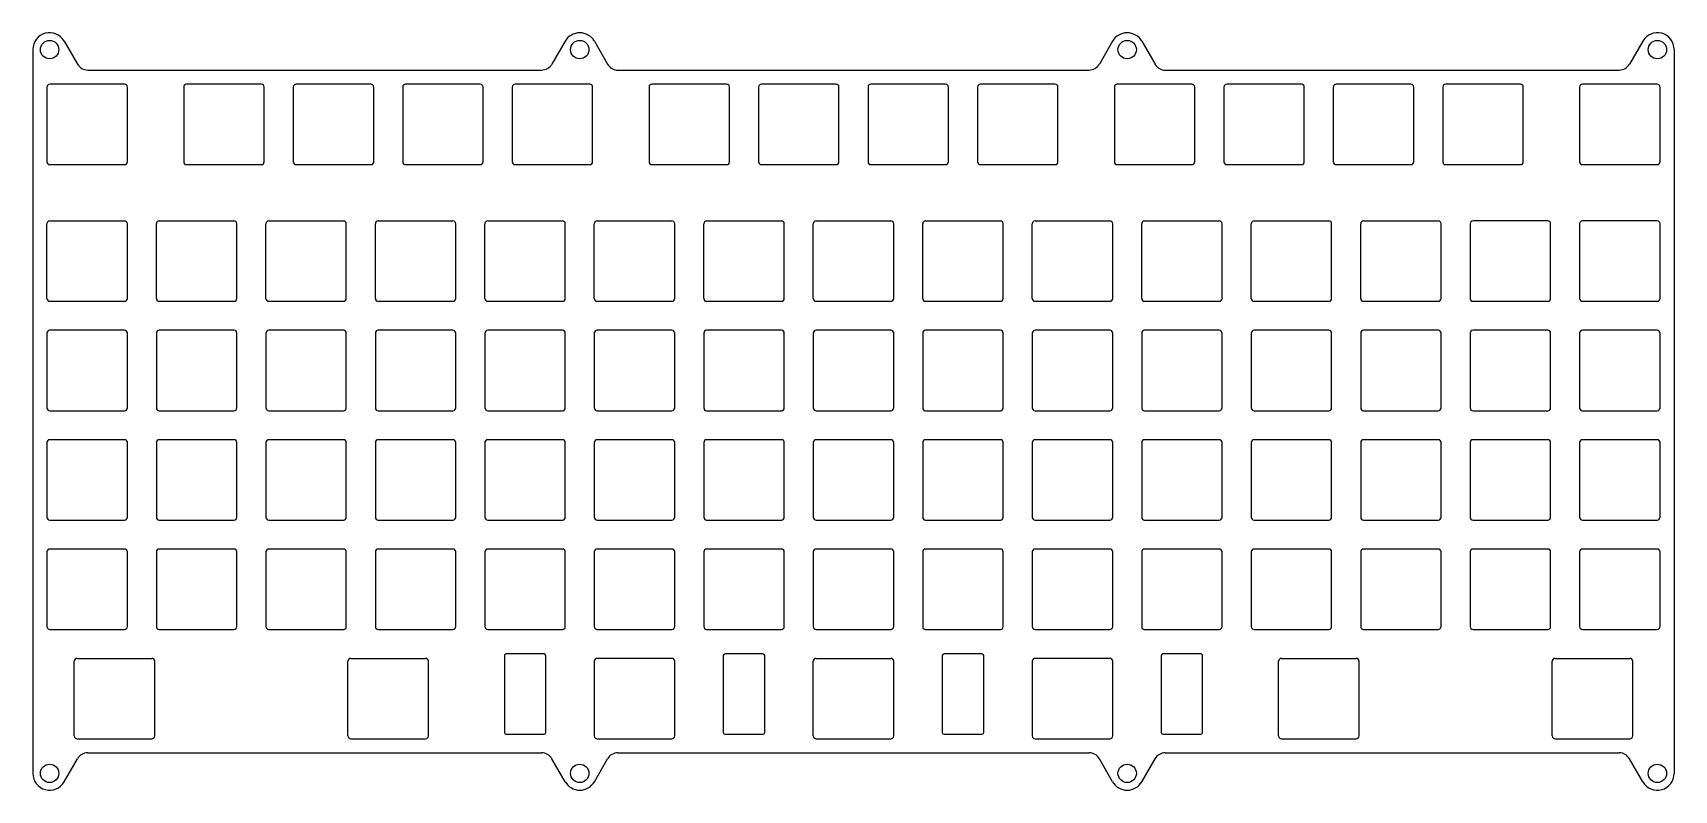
# Model space of a CAD drawing. Header units: millimetres. Extents: x -9 to 276, y -92 to 40.
import ezdxf

# ---------------------------------------------------------------- set-up
doc = ezdxf.new("R2010")
doc.units = ezdxf.units.MM

msp = doc.modelspace()

# ---------------------------------------------------------------- linework, layer by layer
at = {"color": 7, "linetype": 'Continuous', "lineweight": 25}
for p, q in [((-3.99, 38.3), (-1.68, 34.3)), ((83.19, 38.3), (80.88, 34.3)), ((88.26, 38.3), (90.57, 34.3)), ((178.44, 38.3), (176.13, 34.3)), ((183.51, 38.3), (185.82, 34.3)), ((270.69, 38.3), (268.38, 34.3)), ((-9.45, 36.84), (-9.45, -89.22)), ((276.15, 36.84), (276.15, -89.22)), ((0.11, 33.26), (79.09, 33.26)), ((92.36, 33.26), (174.34, 33.26)), ((187.61, 33.26), (266.59, 33.26)), ((-7, 30.31), (-7, 17.31)), ((6.5, 30.81), (-6.5, 30.81)), ((7, 17.31), (7, 30.31)), ((16.81, 30.31), (16.81, 17.31)), ((30.31, 30.81), (17.31, 30.81)), ((30.81, 17.31), (30.81, 30.31)), ((35.86, 30.31), (35.86, 17.31)), ((49.36, 30.81), (36.36, 30.81)), ((49.86, 17.31), (49.86, 30.31)), ((54.91, 30.31), (54.91, 17.31)), ((68.41, 30.81), (55.41, 30.81)), ((68.91, 17.31), (68.91, 30.31)), ((73.96, 30.31), (73.96, 17.31)), ((87.46, 30.81), (74.46, 30.81)), ((87.96, 17.31), (87.96, 30.31)), ((97.78, 30.31), (97.78, 17.31)), ((111.28, 30.81), (98.28, 30.81)), ((111.78, 17.31), (111.78, 30.31)), ((116.83, 30.31), (116.83, 17.31)), ((130.32, 30.81), (117.33, 30.81)), ((130.82, 17.31), (130.82, 30.31)), ((135.88, 30.31), (135.88, 17.31)), ((149.38, 30.81), (136.38, 30.81)), ((149.88, 17.31), (149.88, 30.31)), ((154.93, 30.31), (154.93, 17.31)), ((168.43, 30.81), (155.43, 30.81)), ((168.93, 17.31), (168.93, 30.31)), ((178.74, 30.31), (178.74, 17.31)), ((192.24, 30.81), (179.24, 30.81)), ((192.74, 17.31), (192.74, 30.31)), ((197.79, 30.31), (197.79, 17.31)), ((211.29, 30.81), (198.29, 30.81)), ((211.79, 17.31), (211.79, 30.31)), ((216.84, 30.31), (216.84, 17.31)), ((230.34, 30.81), (217.34, 30.81)), ((230.84, 17.31), (230.84, 30.31)), ((235.89, 30.31), (235.89, 17.31)), ((249.39, 30.81), (236.39, 30.81)), ((249.89, 17.31), (249.89, 30.31)), ((259.7, 30.31), (259.7, 17.31)), ((273.2, 30.81), (260.2, 30.81)), ((273.7, 17.31), (273.7, 30.31)), ((-6.5, 16.81), (6.5, 16.81)), ((17.31, 16.81), (30.31, 16.81)), ((36.36, 16.81), (49.36, 16.81)), ((55.41, 16.81), (68.41, 16.81)), ((74.46, 16.81), (87.46, 16.81)), ((98.28, 16.81), (111.28, 16.81)), ((117.33, 16.81), (130.32, 16.81)), ((136.38, 16.81), (149.38, 16.81)), ((155.43, 16.81), (168.43, 16.81)), ((179.24, 16.81), (192.24, 16.81)), ((198.29, 16.81), (211.29, 16.81)), ((217.34, 16.81), (230.34, 16.81)), ((236.39, 16.81), (249.39, 16.81)), ((260.2, 16.81), (273.2, 16.81)), ((-7, -6.5), (-7, 6.5)), ((-6.5, 7), (6.5, 7)), ((7, -6.5), (7, 6.5)), ((12.05, -6.5), (12.05, 6.5)), ((12.55, 7), (25.55, 7)), ((26.05, -6.5), (26.05, 6.5)), ((31.1, -6.5), (31.1, 6.5)), ((31.6, 7), (44.6, 7)), ((45.1, -6.5), (45.1, 6.5)), ((50.15, -6.5), (50.15, 6.5)), ((50.65, 7), (63.65, 7)), ((64.15, -6.5), (64.15, 6.5)), ((69.2, -6.5), (69.2, 6.5)), ((69.7, 7), (82.7, 7)), ((83.2, -6.5), (83.2, 6.5)), ((88.25, -6.5), (88.25, 6.5)), ((88.75, 7), (101.75, 7)), ((102.25, -6.5), (102.25, 6.5)), ((107.3, -6.5), (107.3, 6.5)), ((107.8, 7), (120.8, 7)), ((121.3, -6.5), (121.3, 6.5)), ((126.35, -6.5), (126.35, 6.5)), ((126.85, 7), (139.85, 7)), ((140.35, -6.5), (140.35, 6.5)), ((145.4, -6.5), (145.4, 6.5)), ((145.9, 7), (158.9, 7)), ((159.4, -6.5), (159.4, 6.5)), ((164.45, -6.5), (164.45, 6.5)), ((164.95, 7), (177.95, 7)), ((178.45, -6.5), (178.45, 6.5)), ((183.5, -6.5), (183.5, 6.5)), ((184, 7), (197, 7)), ((197.5, -6.5), (197.5, 6.5)), ((202.55, -6.5), (202.55, 6.5)), ((203.05, 7), (216.05, 7)), ((216.55, -6.5), (216.55, 6.5)), ((221.6, -6.5), (221.6, 6.5)), ((222.1, 7), (235.1, 7)), ((235.6, -6.5), (235.6, 6.5)), ((240.65, 6.5), (240.65, -6.5)), ((254.15, 7), (241.15, 7)), ((254.65, -6.5), (254.65, 6.5)), ((259.7, 6.5), (259.7, -6.5)), ((273.2, 7), (260.2, 7)), ((273.7, -6.5), (273.7, 6.5)), ((-6.5, -7), (6.5, -7)), ((12.55, -7), (25.55, -7)), ((31.6, -7), (44.6, -7)), ((50.65, -7), (63.65, -7)), ((69.7, -7), (82.7, -7)), ((88.75, -7), (101.75, -7)), ((107.8, -7), (120.8, -7)), ((126.85, -7), (139.85, -7)), ((145.9, -7), (158.9, -7)), ((164.95, -7), (177.95, -7)), ((184, -7), (197, -7)), ((203.05, -7), (216.05, -7)), ((222.1, -7), (235.1, -7)), ((241.15, -7), (254.15, -7)), ((260.2, -7), (273.2, -7)), ((-7, -12.55), (-7, -25.55)), ((6.5, -12.05), (-6.5, -12.05)), ((7, -25.55), (7, -12.55)), ((12.05, -12.55), (12.05, -25.55)), ((25.55, -12.05), (12.55, -12.05)), ((26.05, -25.55), (26.05, -12.55)), ((31.1, -12.55), (31.1, -25.55)), ((44.6, -12.05), (31.6, -12.05)), ((45.1, -25.55), (45.1, -12.55)), ((50.15, -12.55), (50.15, -25.55)), ((63.65, -12.05), (50.65, -12.05)), ((64.15, -25.55), (64.15, -12.55)), ((69.2, -12.55), (69.2, -25.55)), ((82.7, -12.05), (69.7, -12.05)), ((83.2, -25.55), (83.2, -12.55)), ((88.25, -12.55), (88.25, -25.55)), ((101.75, -12.05), (88.75, -12.05)), ((102.25, -25.55), (102.25, -12.55)), ((107.3, -12.55), (107.3, -25.55)), ((120.8, -12.05), (107.8, -12.05)), ((121.3, -25.55), (121.3, -12.55)), ((126.35, -12.55), (126.35, -25.55)), ((139.85, -12.05), (126.85, -12.05)), ((140.35, -25.55), (140.35, -12.55)), ((145.4, -12.55), (145.4, -25.55)), ((158.9, -12.05), (145.9, -12.05)), ((159.4, -25.55), (159.4, -12.55)), ((164.45, -12.55), (164.45, -25.55)), ((177.95, -12.05), (164.95, -12.05)), ((178.45, -25.55), (178.45, -12.55)), ((183.5, -12.55), (183.5, -25.55)), ((197, -12.05), (184, -12.05)), ((197.5, -25.55), (197.5, -12.55)), ((202.55, -12.55), (202.55, -25.55)), ((216.05, -12.05), (203.05, -12.05)), ((216.55, -25.55), (216.55, -12.55)), ((221.6, -12.55), (221.6, -25.55)), ((235.1, -12.05), (222.1, -12.05)), ((235.6, -25.55), (235.6, -12.55)), ((240.65, -12.55), (240.65, -25.55)), ((254.15, -12.05), (241.15, -12.05)), ((254.65, -25.55), (254.65, -12.55)), ((259.7, -12.55), (259.7, -25.55)), ((273.2, -12.05), (260.2, -12.05)), ((273.7, -25.55), (273.7, -12.55)), ((-6.5, -26.05), (6.5, -26.05)), ((12.55, -26.05), (25.55, -26.05)), ((31.6, -26.05), (44.6, -26.05)), ((50.65, -26.05), (63.65, -26.05)), ((69.7, -26.05), (82.7, -26.05)), ((88.75, -26.05), (101.75, -26.05)), ((107.8, -26.05), (120.8, -26.05)), ((126.85, -26.05), (139.85, -26.05)), ((145.9, -26.05), (158.9, -26.05)), ((164.95, -26.05), (177.95, -26.05)), ((184, -26.05), (197, -26.05)), ((203.05, -26.05), (216.05, -26.05)), ((222.1, -26.05), (235.1, -26.05)), ((241.15, -26.05), (254.15, -26.05)), ((260.2, -26.05), (273.2, -26.05)), ((6.5, -31.1), (-6.5, -31.1)), ((25.55, -31.1), (12.55, -31.1)), ((44.6, -31.1), (31.6, -31.1)), ((63.65, -31.1), (50.65, -31.1)), ((82.7, -31.1), (69.7, -31.1)), ((101.75, -31.1), (88.75, -31.1)), ((120.8, -31.1), (107.8, -31.1)), ((139.85, -31.1), (126.85, -31.1)), ((158.9, -31.1), (145.9, -31.1)), ((177.95, -31.1), (164.95, -31.1)), ((197, -31.1), (184, -31.1)), ((216.05, -31.1), (203.05, -31.1)), ((235.1, -31.1), (222.1, -31.1)), ((254.15, -31.1), (241.15, -31.1)), ((273.2, -31.1), (260.2, -31.1)), ((-7, -31.6), (-7, -44.6)), ((7, -44.6), (7, -31.6)), ((12.05, -31.6), (12.05, -44.6)), ((26.05, -44.6), (26.05, -31.6)), ((31.1, -31.6), (31.1, -44.6)), ((45.1, -44.6), (45.1, -31.6)), ((50.15, -31.6), (50.15, -44.6)), ((64.15, -44.6), (64.15, -31.6)), ((69.2, -31.6), (69.2, -44.6)), ((83.2, -44.6), (83.2, -31.6)), ((88.25, -31.6), (88.25, -44.6)), ((102.25, -44.6), (102.25, -31.6)), ((107.3, -31.6), (107.3, -44.6)), ((121.3, -44.6), (121.3, -31.6)), ((126.35, -31.6), (126.35, -44.6)), ((140.35, -44.6), (140.35, -31.6)), ((145.4, -31.6), (145.4, -44.6)), ((159.4, -44.6), (159.4, -31.6)), ((164.45, -31.6), (164.45, -44.6)), ((178.45, -44.6), (178.45, -31.6)), ((183.5, -31.6), (183.5, -44.6)), ((197.5, -44.6), (197.5, -31.6)), ((202.55, -31.6), (202.55, -44.6)), ((216.55, -44.6), (216.55, -31.6)), ((221.6, -31.6), (221.6, -44.6)), ((235.6, -44.6), (235.6, -31.6)), ((240.65, -31.6), (240.65, -44.6)), ((254.65, -44.6), (254.65, -31.6)), ((259.7, -31.6), (259.7, -44.6)), ((273.7, -44.6), (273.7, -31.6)), ((-6.5, -45.1), (6.5, -45.1)), ((12.55, -45.1), (25.55, -45.1)), ((31.6, -45.1), (44.6, -45.1)), ((50.65, -45.1), (63.65, -45.1)), ((69.7, -45.1), (82.7, -45.1)), ((88.75, -45.1), (101.75, -45.1)), ((107.8, -45.1), (120.8, -45.1)), ((126.85, -45.1), (139.85, -45.1)), ((145.9, -45.1), (158.9, -45.1)), ((164.95, -45.1), (177.95, -45.1)), ((184, -45.1), (197, -45.1)), ((203.05, -45.1), (216.05, -45.1)), ((222.1, -45.1), (235.1, -45.1)), ((241.15, -45.1), (254.15, -45.1)), ((260.2, -45.1), (273.2, -45.1)), ((-7, -50.65), (-7, -63.65)), ((6.5, -50.15), (-6.5, -50.15)), ((7, -63.65), (7, -50.65)), ((12.05, -50.65), (12.05, -63.65)), ((25.55, -50.15), (12.55, -50.15)), ((26.05, -63.65), (26.05, -50.65)), ((31.1, -50.65), (31.1, -63.65)), ((44.6, -50.15), (31.6, -50.15)), ((45.1, -63.65), (45.1, -50.65)), ((50.15, -50.65), (50.15, -63.65)), ((63.65, -50.15), (50.65, -50.15)), ((64.15, -63.65), (64.15, -50.65)), ((69.2, -50.65), (69.2, -63.65)), ((82.7, -50.15), (69.7, -50.15)), ((83.2, -63.65), (83.2, -50.65)), ((88.25, -50.65), (88.25, -63.65)), ((101.75, -50.15), (88.75, -50.15)), ((102.25, -63.65), (102.25, -50.65)), ((107.3, -50.65), (107.3, -63.65)), ((120.8, -50.15), (107.8, -50.15)), ((121.3, -63.65), (121.3, -50.65)), ((126.35, -50.65), (126.35, -63.65)), ((139.85, -50.15), (126.85, -50.15)), ((140.35, -63.65), (140.35, -50.65)), ((145.4, -50.65), (145.4, -63.65)), ((158.9, -50.15), (145.9, -50.15)), ((159.4, -63.65), (159.4, -50.65)), ((164.45, -50.65), (164.45, -63.65)), ((177.95, -50.15), (164.95, -50.15)), ((178.45, -63.65), (178.45, -50.65)), ((183.5, -50.65), (183.5, -63.65)), ((197, -50.15), (184, -50.15)), ((197.5, -63.65), (197.5, -50.65)), ((202.55, -50.65), (202.55, -63.65)), ((216.05, -50.15), (203.05, -50.15)), ((216.55, -63.65), (216.55, -50.65)), ((221.6, -50.65), (221.6, -63.65)), ((235.1, -50.15), (222.1, -50.15)), ((235.6, -63.65), (235.6, -50.65)), ((240.65, -50.65), (240.65, -63.65)), ((254.15, -50.15), (241.15, -50.15)), ((254.65, -63.65), (254.65, -50.65)), ((259.7, -50.65), (259.7, -63.65)), ((273.2, -50.15), (260.2, -50.15)), ((273.7, -63.65), (273.7, -50.65)), ((-6.5, -64.15), (6.5, -64.15)), ((12.55, -64.15), (25.55, -64.15)), ((31.6, -64.15), (44.6, -64.15)), ((50.65, -64.15), (63.65, -64.15)), ((69.7, -64.15), (82.7, -64.15)), ((88.75, -64.15), (101.75, -64.15)), ((107.8, -64.15), (120.8, -64.15)), ((126.85, -64.15), (139.85, -64.15)), ((145.9, -64.15), (158.9, -64.15)), ((164.95, -64.15), (177.95, -64.15)), ((184, -64.15), (197, -64.15)), ((203.05, -64.15), (216.05, -64.15)), ((222.1, -64.15), (235.1, -64.15)), ((241.15, -64.15), (254.15, -64.15)), ((260.2, -64.15), (273.2, -64.15)), ((79.5, -68.4), (72.9, -68.4)), ((117.6, -68.4), (111, -68.4)), ((155.7, -68.4), (149.1, -68.4)), ((193.8, -68.4), (187.2, -68.4)), ((-2.24, -82.7), (-2.24, -69.7)), ((-1.74, -69.2), (11.26, -69.2)), ((11.76, -82.7), (11.76, -69.7)), ((45.39, -82.7), (45.39, -69.7)), ((45.89, -69.2), (58.89, -69.2)), ((59.39, -82.7), (59.39, -69.7)), ((72.6, -68.7), (72.6, -82.1)), ((79.8, -82.1), (79.8, -68.7)), ((88.25, -69.7), (88.25, -82.7)), ((101.75, -69.2), (88.75, -69.2)), ((102.25, -82.7), (102.25, -69.7)), ((110.7, -68.7), (110.7, -82.1)), ((117.9, -82.1), (117.9, -68.7)), ((126.35, -82.7), (126.35, -69.7)), ((126.85, -69.2), (139.85, -69.2)), ((140.35, -82.7), (140.35, -69.7)), ((148.8, -68.7), (148.8, -82.1)), ((156, -82.1), (156, -68.7)), ((164.45, -69.7), (164.45, -82.7)), ((177.95, -69.2), (164.95, -69.2)), ((178.45, -82.7), (178.45, -69.7)), ((186.9, -68.7), (186.9, -82.1)), ((194.1, -82.1), (194.1, -68.7)), ((207.31, -82.7), (207.31, -69.7)), ((207.81, -69.2), (220.81, -69.2)), ((221.31, -82.7), (221.31, -69.7)), ((254.94, -82.7), (254.94, -69.7)), ((255.44, -69.2), (268.44, -69.2)), ((268.94, -82.7), (268.94, -69.7)), ((72.9, -82.4), (79.5, -82.4)), ((111, -82.4), (117.6, -82.4)), ((149.1, -82.4), (155.7, -82.4)), ((187.2, -82.4), (193.8, -82.4)), ((-1.74, -83.2), (11.26, -83.2)), ((0.11, -85.65), (79.09, -85.65)), ((45.89, -83.2), (58.89, -83.2)), ((88.75, -83.2), (101.75, -83.2)), ((92.36, -85.65), (174.34, -85.65)), ((126.85, -83.2), (139.85, -83.2)), ((164.95, -83.2), (177.95, -83.2)), ((187.61, -85.65), (266.59, -85.65)), ((207.81, -83.2), (220.81, -83.2)), ((255.44, -83.2), (268.44, -83.2)), ((-3.99, -90.69), (-1.68, -86.69)), ((83.19, -90.69), (80.88, -86.69)), ((88.26, -90.69), (90.57, -86.69)), ((178.44, -90.69), (176.13, -86.69)), ((183.51, -90.69), (185.82, -86.69)), ((270.69, -90.69), (268.38, -86.69))]:
    msp.add_line(p, q, dxfattribs=at)
for centre in [(-6.53, 36.84), (85.72, 36.84), (180.97, 36.84), (273.23, 36.84), (-6.53, -89.22), (85.72, -89.22), (180.97, -89.22), (273.23, -89.22)]:
    msp.add_circle(centre, 1.6, dxfattribs=at)
for centre, radius, start, end in [((-6.53, 36.84), 2.93, 30, 180), ((85.72, 36.84), 2.93, 30, 150), ((180.97, 36.84), 2.93, 30, 150), ((273.23, 36.84), 2.93, 0, 150), ((0.11, 35.34), 2.07, 210, 270), ((79.09, 35.34), 2.07, 270, 330), ((92.36, 35.34), 2.08, 210, 270), ((174.34, 35.34), 2.07, 270, 330), ((187.61, 35.34), 2.08, 210, 270), ((266.59, 35.34), 2.07, 270, 330), ((-6.5, 30.31), 0.5, 90, 180), ((6.5, 30.31), 0.5, 0, 90), ((17.31, 30.31), 0.5, 90, 180), ((30.31, 30.31), 0.5, 0, 90), ((36.36, 30.31), 0.5, 90, 180), ((49.36, 30.31), 0.5, 0, 90), ((55.41, 30.31), 0.5, 90, 180), ((68.41, 30.31), 0.5, 0, 90), ((74.46, 30.31), 0.5, 90, 180), ((87.46, 30.31), 0.5, 0, 90), ((98.28, 30.31), 0.5, 90, 180), ((111.28, 30.31), 0.5, 0, 90), ((117.33, 30.31), 0.5, 90, 180), ((130.32, 30.31), 0.5, 0, 90), ((136.38, 30.31), 0.5, 90, 180), ((149.38, 30.31), 0.5, 0, 90), ((155.43, 30.31), 0.5, 90, 180), ((168.43, 30.31), 0.5, 0, 90), ((179.24, 30.31), 0.5, 90, 180), ((192.24, 30.31), 0.5, 0, 90), ((198.29, 30.31), 0.5, 90, 180), ((211.29, 30.31), 0.5, 0, 90), ((217.34, 30.31), 0.5, 90, 180), ((230.34, 30.31), 0.5, 0, 90), ((236.39, 30.31), 0.5, 90, 180), ((249.39, 30.31), 0.5, 0, 90), ((260.2, 30.31), 0.5, 90, 180), ((273.2, 30.31), 0.5, 0, 90), ((-6.5, 17.31), 0.5, 180, 270), ((6.5, 17.31), 0.5, 270, 0), ((17.31, 17.31), 0.5, 180, 270), ((30.31, 17.31), 0.5, 270, 0), ((36.36, 17.31), 0.5, 180, 270), ((49.36, 17.31), 0.5, 270, 0), ((55.41, 17.31), 0.5, 180, 270), ((68.41, 17.31), 0.5, 270, 0), ((74.46, 17.31), 0.5, 180, 270), ((87.46, 17.31), 0.5, 270, 0), ((98.28, 17.31), 0.5, 180, 270), ((111.28, 17.31), 0.5, 270, 0), ((117.33, 17.31), 0.5, 180, 270), ((130.32, 17.31), 0.5, 270, 0), ((136.38, 17.31), 0.5, 180, 270), ((149.38, 17.31), 0.5, 270, 0), ((155.43, 17.31), 0.5, 180, 270), ((168.43, 17.31), 0.5, 270, 0), ((179.24, 17.31), 0.5, 180, 270), ((192.24, 17.31), 0.5, 270, 0), ((198.29, 17.31), 0.5, 180, 270), ((211.29, 17.31), 0.5, 270, 0), ((217.34, 17.31), 0.5, 180, 270), ((230.34, 17.31), 0.5, 270, 0), ((236.39, 17.31), 0.5, 180, 270), ((249.39, 17.31), 0.5, 270, 0), ((260.2, 17.31), 0.5, 180, 270), ((273.2, 17.31), 0.5, 270, 0), ((-6.5, 6.5), 0.5, 90, 180), ((6.5, 6.5), 0.5, 0, 90), ((12.55, 6.5), 0.5, 90, 180), ((25.55, 6.5), 0.5, 0, 90), ((31.6, 6.5), 0.5, 90, 180), ((44.6, 6.5), 0.5, 0, 90), ((50.65, 6.5), 0.5, 90, 180), ((63.65, 6.5), 0.5, 0, 90), ((69.7, 6.5), 0.5, 90, 180), ((82.7, 6.5), 0.5, 0, 90), ((88.75, 6.5), 0.5, 90, 180), ((101.75, 6.5), 0.5, 0, 90), ((107.8, 6.5), 0.5, 90, 180), ((120.8, 6.5), 0.5, 0, 90), ((126.85, 6.5), 0.5, 90, 180), ((139.85, 6.5), 0.5, 0, 90), ((145.9, 6.5), 0.5, 90, 180), ((158.9, 6.5), 0.5, 0, 90), ((164.95, 6.5), 0.5, 90, 180), ((177.95, 6.5), 0.5, 0, 90), ((184, 6.5), 0.5, 90, 180), ((197, 6.5), 0.5, 0, 90), ((203.05, 6.5), 0.5, 90, 180), ((216.05, 6.5), 0.5, 0, 90), ((222.1, 6.5), 0.5, 90, 180), ((235.1, 6.5), 0.5, 0, 90), ((241.15, 6.5), 0.5, 90, 180), ((254.15, 6.5), 0.5, 0, 90), ((260.2, 6.5), 0.5, 90, 180), ((273.2, 6.5), 0.5, 0, 90), ((-6.5, -6.5), 0.5, 180, 270), ((6.5, -6.5), 0.5, 270, 0), ((12.55, -6.5), 0.5, 180, 270), ((25.55, -6.5), 0.5, 270, 0), ((31.6, -6.5), 0.5, 180, 270), ((44.6, -6.5), 0.5, 270, 0), ((50.65, -6.5), 0.5, 180, 270), ((63.65, -6.5), 0.5, 270, 0), ((69.7, -6.5), 0.5, 180, 270), ((82.7, -6.5), 0.5, 270, 0), ((88.75, -6.5), 0.5, 180, 270), ((101.75, -6.5), 0.5, 270, 0), ((107.8, -6.5), 0.5, 180, 270), ((120.8, -6.5), 0.5, 270, 0), ((126.85, -6.5), 0.5, 180, 270), ((139.85, -6.5), 0.5, 270, 0), ((145.9, -6.5), 0.5, 180, 270), ((158.9, -6.5), 0.5, 270, 0), ((164.95, -6.5), 0.5, 180, 270), ((177.95, -6.5), 0.5, 270, 0), ((184, -6.5), 0.5, 180, 270), ((197, -6.5), 0.5, 270, 0), ((203.05, -6.5), 0.5, 180, 270), ((216.05, -6.5), 0.5, 270, 0), ((222.1, -6.5), 0.5, 180, 270), ((235.1, -6.5), 0.5, 270, 0), ((241.15, -6.5), 0.5, 180, 270), ((254.15, -6.5), 0.5, 270, 0), ((260.2, -6.5), 0.5, 180, 270), ((273.2, -6.5), 0.5, 270, 0), ((-6.5, -12.55), 0.5, 90, 180), ((6.5, -12.55), 0.5, 0, 90), ((12.55, -12.55), 0.5, 90, 180), ((25.55, -12.55), 0.5, 0, 90), ((31.6, -12.55), 0.5, 90, 180), ((44.6, -12.55), 0.5, 0, 90), ((50.65, -12.55), 0.5, 90, 180), ((63.65, -12.55), 0.5, 0, 90), ((69.7, -12.55), 0.5, 90, 180), ((82.7, -12.55), 0.5, 0, 90), ((88.75, -12.55), 0.5, 90, 180), ((101.75, -12.55), 0.5, 0, 90), ((107.8, -12.55), 0.5, 90, 180), ((120.8, -12.55), 0.5, 0, 90), ((126.85, -12.55), 0.5, 90, 180), ((139.85, -12.55), 0.5, 0, 90), ((145.9, -12.55), 0.5, 90, 180), ((158.9, -12.55), 0.5, 0, 90), ((164.95, -12.55), 0.5, 90, 180), ((177.95, -12.55), 0.5, 0, 90), ((184, -12.55), 0.5, 90, 180), ((197, -12.55), 0.5, 0, 90), ((203.05, -12.55), 0.5, 90, 180), ((216.05, -12.55), 0.5, 0, 90), ((222.1, -12.55), 0.5, 90, 180), ((235.1, -12.55), 0.5, 0, 90), ((241.15, -12.55), 0.5, 90, 180), ((254.15, -12.55), 0.5, 0, 90), ((260.2, -12.55), 0.5, 90, 180), ((273.2, -12.55), 0.5, 0, 90), ((-6.5, -25.55), 0.5, 180, 270), ((6.5, -25.55), 0.5, 270, 0), ((12.55, -25.55), 0.5, 180, 270), ((25.55, -25.55), 0.5, 270, 0), ((31.6, -25.55), 0.5, 180, 270), ((44.6, -25.55), 0.5, 270, 0), ((50.65, -25.55), 0.5, 180, 270), ((63.65, -25.55), 0.5, 270, 0), ((69.7, -25.55), 0.5, 180, 270), ((82.7, -25.55), 0.5, 270, 0), ((88.75, -25.55), 0.5, 180, 270), ((101.75, -25.55), 0.5, 270, 0), ((107.8, -25.55), 0.5, 180, 270), ((120.8, -25.55), 0.5, 270, 0), ((126.85, -25.55), 0.5, 180, 270), ((139.85, -25.55), 0.5, 270, 0), ((145.9, -25.55), 0.5, 180, 270), ((158.9, -25.55), 0.5, 270, 0), ((164.95, -25.55), 0.5, 180, 270), ((177.95, -25.55), 0.5, 270, 0), ((184, -25.55), 0.5, 180, 270), ((197, -25.55), 0.5, 270, 0), ((203.05, -25.55), 0.5, 180, 270), ((216.05, -25.55), 0.5, 270, 0), ((222.1, -25.55), 0.5, 180, 270), ((235.1, -25.55), 0.5, 270, 0), ((241.15, -25.55), 0.5, 180, 270), ((254.15, -25.55), 0.5, 270, 0), ((260.2, -25.55), 0.5, 180, 270), ((273.2, -25.55), 0.5, 270, 0), ((-6.5, -31.6), 0.5, 90, 180), ((6.5, -31.6), 0.5, 0, 90), ((12.55, -31.6), 0.5, 90, 180), ((25.55, -31.6), 0.5, 0, 90), ((31.6, -31.6), 0.5, 90, 180), ((44.6, -31.6), 0.5, 0, 90), ((50.65, -31.6), 0.5, 90, 180), ((63.65, -31.6), 0.5, 0, 90), ((69.7, -31.6), 0.5, 90, 180), ((82.7, -31.6), 0.5, 0, 90), ((88.75, -31.6), 0.5, 90, 180), ((101.75, -31.6), 0.5, 0, 90), ((107.8, -31.6), 0.5, 90, 180), ((120.8, -31.6), 0.5, 0, 90), ((126.85, -31.6), 0.5, 90, 180), ((139.85, -31.6), 0.5, 0, 90), ((145.9, -31.6), 0.5, 90, 180), ((158.9, -31.6), 0.5, 0, 90), ((164.95, -31.6), 0.5, 90, 180), ((177.95, -31.6), 0.5, 0, 90), ((184, -31.6), 0.5, 90, 180), ((197, -31.6), 0.5, 0, 90), ((203.05, -31.6), 0.5, 90, 180), ((216.05, -31.6), 0.5, 0, 90), ((222.1, -31.6), 0.5, 90, 180), ((235.1, -31.6), 0.5, 0, 90), ((241.15, -31.6), 0.5, 90, 180), ((254.15, -31.6), 0.5, 0, 90), ((260.2, -31.6), 0.5, 90, 180), ((273.2, -31.6), 0.5, 0, 90), ((-6.5, -44.6), 0.5, 180, 270), ((6.5, -44.6), 0.5, 270, 0), ((12.55, -44.6), 0.5, 180, 270), ((25.55, -44.6), 0.5, 270, 0), ((31.6, -44.6), 0.5, 180, 270), ((44.6, -44.6), 0.5, 270, 0), ((50.65, -44.6), 0.5, 180, 270), ((63.65, -44.6), 0.5, 270, 0), ((69.7, -44.6), 0.5, 180, 270), ((82.7, -44.6), 0.5, 270, 0), ((88.75, -44.6), 0.5, 180, 270), ((101.75, -44.6), 0.5, 270, 0), ((107.8, -44.6), 0.5, 180, 270), ((120.8, -44.6), 0.5, 270, 0), ((126.85, -44.6), 0.5, 180, 270), ((139.85, -44.6), 0.5, 270, 0), ((145.9, -44.6), 0.5, 180, 270), ((158.9, -44.6), 0.5, 270, 0), ((164.95, -44.6), 0.5, 180, 270), ((177.95, -44.6), 0.5, 270, 0), ((184, -44.6), 0.5, 180, 270), ((197, -44.6), 0.5, 270, 0), ((203.05, -44.6), 0.5, 180, 270), ((216.05, -44.6), 0.5, 270, 0), ((222.1, -44.6), 0.5, 180, 270), ((235.1, -44.6), 0.5, 270, 0), ((241.15, -44.6), 0.5, 180, 270), ((254.15, -44.6), 0.5, 270, 0), ((260.2, -44.6), 0.5, 180, 270), ((273.2, -44.6), 0.5, 270, 0), ((-6.5, -50.65), 0.5, 90, 180), ((6.5, -50.65), 0.5, 0, 90), ((12.55, -50.65), 0.5, 90, 180), ((25.55, -50.65), 0.5, 0, 90), ((31.6, -50.65), 0.5, 90, 180), ((44.6, -50.65), 0.5, 0, 90), ((50.65, -50.65), 0.5, 90, 180), ((63.65, -50.65), 0.5, 0, 90), ((69.7, -50.65), 0.5, 90, 180), ((82.7, -50.65), 0.5, 0, 90), ((88.75, -50.65), 0.5, 90, 180), ((101.75, -50.65), 0.5, 0, 90), ((107.8, -50.65), 0.5, 90, 180), ((120.8, -50.65), 0.5, 0, 90), ((126.85, -50.65), 0.5, 90, 180), ((139.85, -50.65), 0.5, 0, 90), ((145.9, -50.65), 0.5, 90, 180), ((158.9, -50.65), 0.5, 0, 90), ((164.95, -50.65), 0.5, 90, 180), ((177.95, -50.65), 0.5, 0, 90), ((184, -50.65), 0.5, 90, 180), ((197, -50.65), 0.5, 0, 90), ((203.05, -50.65), 0.5, 90, 180), ((216.05, -50.65), 0.5, 0, 90), ((222.1, -50.65), 0.5, 90, 180), ((235.1, -50.65), 0.5, 0, 90), ((241.15, -50.65), 0.5, 90, 180), ((254.15, -50.65), 0.5, 0, 90), ((260.2, -50.65), 0.5, 90, 180), ((273.2, -50.65), 0.5, 0, 90), ((-6.5, -63.65), 0.5, 180, 270), ((6.5, -63.65), 0.5, 270, 0), ((12.55, -63.65), 0.5, 180, 270), ((25.55, -63.65), 0.5, 270, 0), ((31.6, -63.65), 0.5, 180, 270), ((44.6, -63.65), 0.5, 270, 0), ((50.65, -63.65), 0.5, 180, 270), ((63.65, -63.65), 0.5, 270, 0), ((69.7, -63.65), 0.5, 180, 270), ((82.7, -63.65), 0.5, 270, 0), ((88.75, -63.65), 0.5, 180, 270), ((101.75, -63.65), 0.5, 270, 0), ((107.8, -63.65), 0.5, 180, 270), ((120.8, -63.65), 0.5, 270, 0), ((126.85, -63.65), 0.5, 180, 270), ((139.85, -63.65), 0.5, 270, 0), ((145.9, -63.65), 0.5, 180, 270), ((158.9, -63.65), 0.5, 270, 0), ((164.95, -63.65), 0.5, 180, 270), ((177.95, -63.65), 0.5, 270, 0), ((184, -63.65), 0.5, 180, 270), ((197, -63.65), 0.5, 270, 0), ((203.05, -63.65), 0.5, 180, 270), ((216.05, -63.65), 0.5, 270, 0), ((222.1, -63.65), 0.5, 180, 270), ((235.1, -63.65), 0.5, 270, 0), ((241.15, -63.65), 0.5, 180, 270), ((254.15, -63.65), 0.5, 270, 0), ((260.2, -63.65), 0.5, 180, 270), ((273.2, -63.65), 0.5, 270, 0), ((72.9, -68.7), 0.3, 90, 180), ((79.5, -68.7), 0.3, 0, 90), ((111, -68.7), 0.3, 90, 180), ((117.6, -68.7), 0.3, 0, 90), ((149.1, -68.7), 0.3, 90, 180), ((155.7, -68.7), 0.3, 0, 90), ((187.2, -68.7), 0.3, 90, 180), ((193.8, -68.7), 0.3, 0, 90), ((-1.74, -69.7), 0.5, 90, 180), ((11.26, -69.7), 0.5, 0, 90), ((45.89, -69.7), 0.5, 90, 180), ((58.89, -69.7), 0.5, 0, 90), ((88.75, -69.7), 0.5, 90, 180), ((101.75, -69.7), 0.5, 0, 90), ((126.85, -69.7), 0.5, 90, 180), ((139.85, -69.7), 0.5, 0, 90), ((164.95, -69.7), 0.5, 90, 180), ((177.95, -69.7), 0.5, 0, 90), ((207.81, -69.7), 0.5, 90, 180), ((220.81, -69.7), 0.5, 0, 90), ((255.44, -69.7), 0.5, 90, 180), ((268.44, -69.7), 0.5, 0, 90), ((-1.74, -82.7), 0.5, 180, 270), ((11.26, -82.7), 0.5, 270, 0), ((45.89, -82.7), 0.5, 180, 270), ((58.89, -82.7), 0.5, 270, 0), ((72.9, -82.1), 0.3, 180, 270), ((79.5, -82.1), 0.3, 270, 0), ((88.75, -82.7), 0.5, 180, 270), ((101.75, -82.7), 0.5, 270, 0), ((111, -82.1), 0.3, 180, 270), ((117.6, -82.1), 0.3, 270, 0), ((126.85, -82.7), 0.5, 180, 270), ((139.85, -82.7), 0.5, 270, 0), ((149.1, -82.1), 0.3, 180, 270), ((155.7, -82.1), 0.3, 270, 0), ((164.95, -82.7), 0.5, 180, 270), ((177.95, -82.7), 0.5, 270, 0), ((187.2, -82.1), 0.3, 180, 270), ((193.8, -82.1), 0.3, 270, 0), ((207.81, -82.7), 0.5, 180, 270), ((220.81, -82.7), 0.5, 270, 0), ((255.44, -82.7), 0.5, 180, 270), ((268.44, -82.7), 0.5, 270, 0), ((0.11, -87.72), 2.08, 90, 150), ((79.09, -87.72), 2.07, 30, 90), ((92.36, -87.72), 2.08, 90, 150), ((174.34, -87.72), 2.08, 30, 90), ((187.61, -87.72), 2.08, 90, 150), ((266.59, -87.72), 2.07, 30, 90), ((-6.53, -89.22), 2.93, 180, 330), ((85.72, -89.22), 2.93, 210, 330), ((180.97, -89.22), 2.93, 210, 330), ((273.23, -89.22), 2.93, 210, 0)]:
    msp.add_arc(centre, radius, start, end, dxfattribs=at)

doc.saveas('drawing.dxf')
